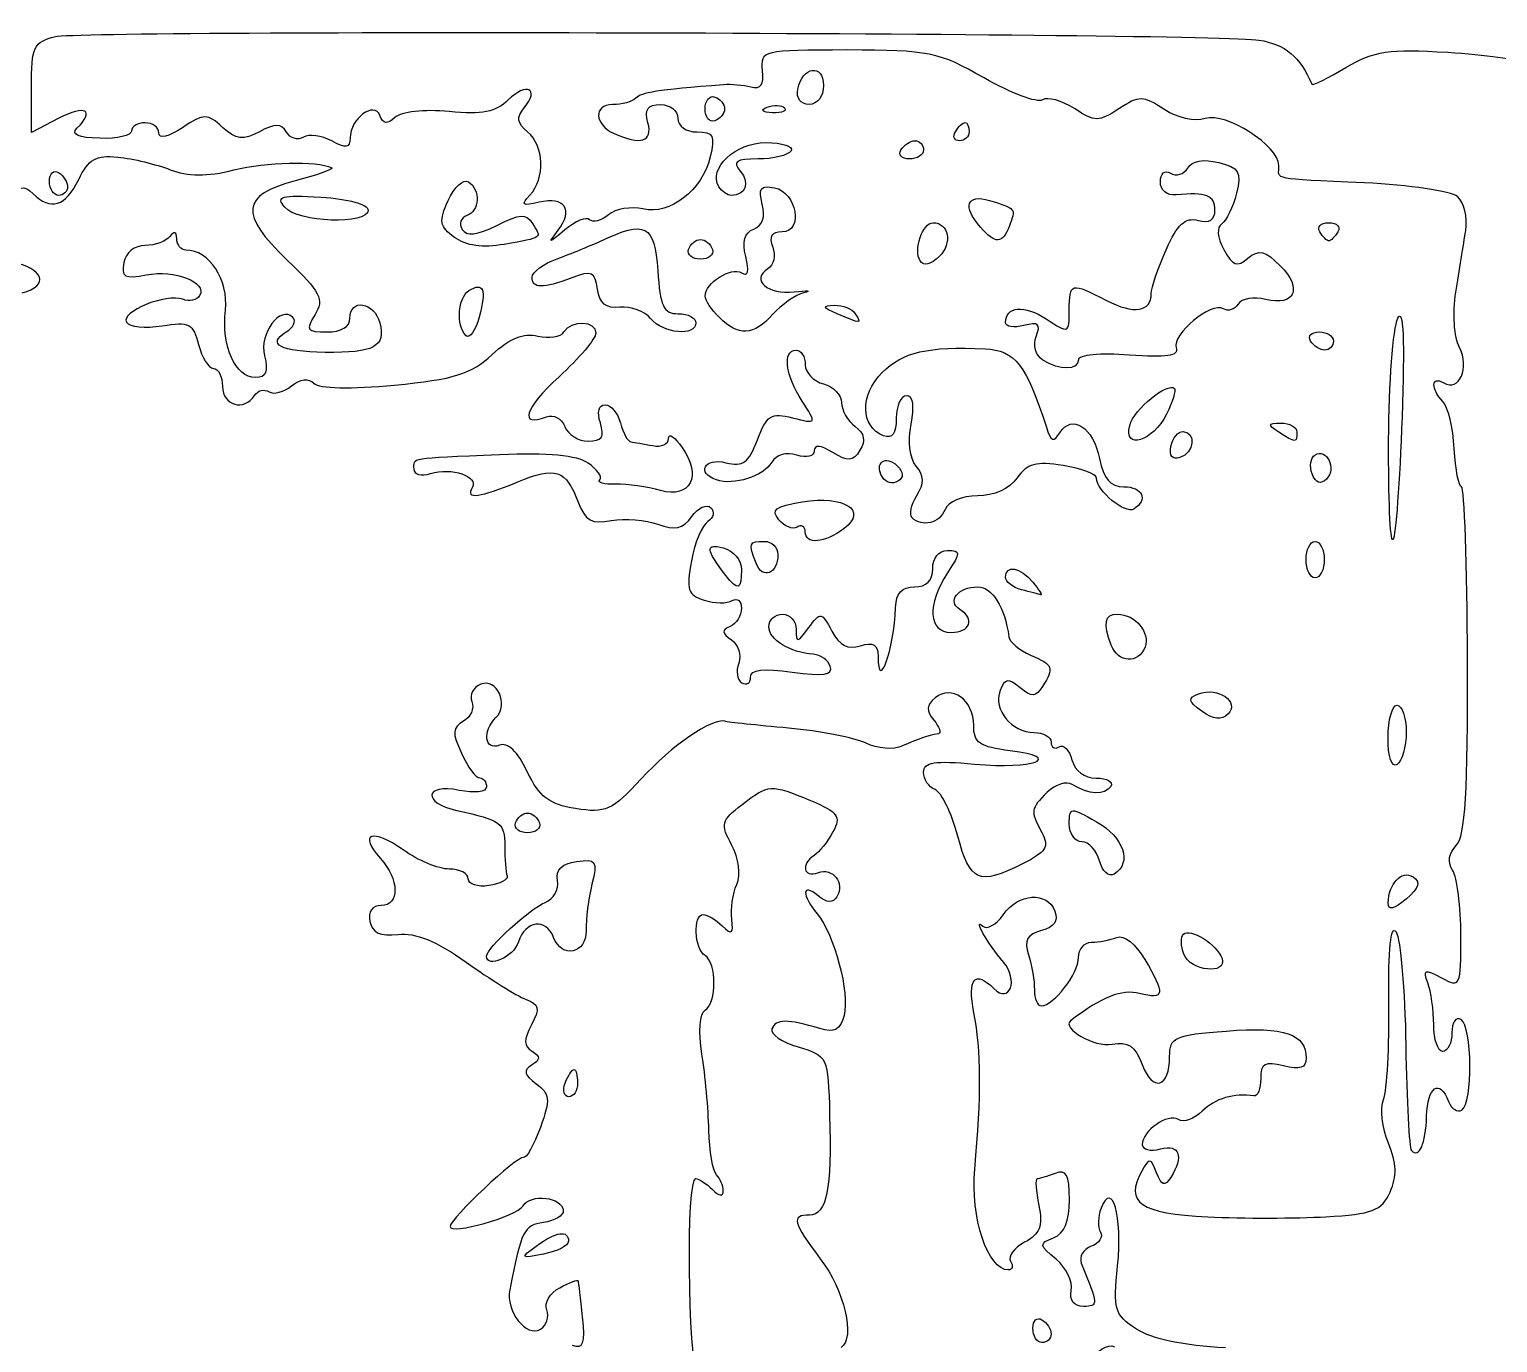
# Model space of a CAD drawing. Extents: x -171 to 832, y -60 to 309.
# Drawn here: x 236.79 to 250.53, y 219.76 to 232.05 of the extents above; entities that cross this region are included whole.
import ezdxf

# ---------------------------------------------------------------- set-up
doc = ezdxf.new("R2010")
doc.units = 0
doc.layers.add('Mobo_Pics_Outline', color=7, linetype='CONTINUOUS')

msp = doc.modelspace()

# ---------------------------------------------------------------- linework, layer by layer
at = {"layer": 'Mobo_Pics_Outline', "color": 1}
for points in [[(237.063523, 231.220498), (236.807782, 231.088257), (236.807782, 231.509828)], [(240.76927, 230.104767), (240.769426, 230.104769)]]:
    msp.add_lwpolyline(points, dxfattribs=at)
for points in [[(243.981884, 231.49288)], [(243.114389, 231.308135)], [(243.695109, 231.323771)], [(245.458585, 231.095026)], [(244.947124, 230.924539)], [(236.976857, 230.631233)], [(243.244409, 230.580113)], [(239.179226, 230.387289)], [(245.693004, 230.199627)], [(248.868323, 230.15736)], [(242.960241, 229.993269)], [(245.127421, 229.88576)], [(242.605001, 229.345072)], [(243.248363, 229.35367)], [(244.35042, 229.390171)], [(240.874934, 229.186017)], [(248.78308, 229.134452)], [(246.27721, 228.956681)], [(247.09036, 228.345192)], [(248.484699, 228.281998)], [(249.513642, 228.203868)], [(247.474976, 228.148824)], [(243.220876, 227.834139)], [(244.774049, 227.860069)], [(248.798211, 227.889949)], [(244.052056, 227.349361)], [(245.051552, 227.481387)], [(248.740458, 227.088599)], [(243.308611, 226.93942)], [(243.59216, 227.053438)], [(246.0766, 226.806382)], [(246.916834, 226.285745)], [(247.76496, 225.668058)], [(249.507649, 225.421319)], [(241.340615, 224.62293)], [(246.806833, 224.266991)], [(249.508925, 223.871491)], [(241.06854, 223.376632)], [(247.596724, 223.392705)], [(241.804913, 222.187098)], [(241.533961, 220.660769)], [(246.183154, 219.890556)]]:
    msp.add_lwpolyline(points, close=True, dxfattribs=at)
for points in [[(237.033136, 231.985555), (237.302059, 232.053048), (247.872149, 232.022572), (248.299177, 231.953073)], [(236.807782, 231.509828), (236.807782, 231.891922), (236.827624, 231.933996), (237.033136, 231.985555)], [(248.299177, 231.953073), (248.546018, 231.9129), (248.685168, 231.796728), (248.795056, 231.539105)], [(244.449145, 231.859797), (243.649851, 231.859797), (243.629904, 231.855007), (243.649706, 231.667999)], [(245.725758, 231.598397), (245.302951, 231.840306), (245.207761, 231.859797), (244.449145, 231.859797)], [(249.114283, 231.696448), (249.377933, 231.851999), (249.516856, 231.872655), (250.066641, 231.838055)], [(250.066641, 231.838055), (250.420666, 231.815775), (250.734183, 231.773681), (250.763352, 231.744512)], [(243.649706, 231.667999), (243.66388, 231.533518), (243.631848, 231.486449), (243.542132, 231.510492)], [(243.981884, 231.49288), (244.023355, 231.706737), (244.222546, 231.736101), (244.222546, 231.528359)], [(248.795056, 231.539105), (248.800725, 231.525471), (248.944527, 231.596283), (249.114283, 231.696448)], [(241.422103, 231.319085), (241.570638, 231.498067), (241.440812, 231.560812), (241.271753, 231.391745)], [(243.28639, 231.534445), (242.653312, 231.483314), (242.520265, 231.463052), (242.466857, 231.409644)], [(243.542132, 231.510492), (243.471804, 231.529343), (243.356717, 231.540134), (243.28639, 231.534445)], [(244.088439, 231.350768), (244.00904, 231.350768), (243.965557, 231.408765), (243.981884, 231.49288)], [(244.222546, 231.528359), (244.222546, 231.423653), (244.167497, 231.350768), (244.088439, 231.350768)], [(246.272655, 231.392636), (246.223134, 231.362036), (245.977038, 231.45463), (245.725758, 231.598397)], [(237.233857, 231.126581), (237.405467, 231.298182), (237.312689, 231.349342), (237.063523, 231.220498)], [(240.070791, 231.245338), (240.019257, 231.386266), (239.79138, 231.215974), (239.79138, 231.036547)], [(241.271753, 231.391745), (241.1597, 231.279694), (241.026925, 231.253735), (240.717747, 231.283442)], [(242.24927, 231.348328), (242.067115, 231.348328), (242.076866, 231.161831), (242.263443, 231.077279)], [(242.466857, 231.409644), (242.433125, 231.37592), (242.335216, 231.348328), (242.24927, 231.348328)], [(242.579721, 231.177841), (242.546641, 231.3043), (242.577079, 231.348328), (242.697643, 231.348328)], [(242.697643, 231.348328), (242.787019, 231.348328), (242.860153, 231.290787), (242.860153, 231.220463)], [(243.114389, 231.308135), (243.114389, 231.386274), (243.155605, 231.436462), (243.206033, 231.419661)], [(243.206033, 231.419661), (243.256433, 231.402851), (243.297677, 231.352675), (243.297677, 231.308135)], [(243.695109, 231.323757), (243.756649, 231.34839), (243.83018, 231.345357), (243.858498, 231.317039)], [(246.572039, 231.311095), (246.456896, 231.386542), (246.322165, 231.423236), (246.272655, 231.392636)], [(247.41057, 231.304529), (247.213449, 231.43369), (247.178497, 231.434112), (246.988522, 231.309632)], [(238.598053, 231.135142), (238.452551, 231.266822), (238.426784, 231.266618), (238.22155, 231.132137)], [(240.211077, 231.228869), (240.137972, 231.160435), (240.100214, 231.164868), (240.070791, 231.245338)], [(240.717747, 231.283442), (240.484456, 231.305864), (240.268473, 231.282598), (240.211077, 231.228869)], [(241.452575, 231.093478), (241.353334, 231.175839), (241.346333, 231.227775), (241.422103, 231.319085)], [(242.860153, 231.220463), (242.860153, 231.147235), (242.936943, 231.092597), (243.039869, 231.092597)], [(243.206033, 231.196608), (243.155633, 231.179799), (243.114389, 231.229995), (243.114389, 231.308135)], [(243.297677, 231.308135), (243.297677, 231.263594), (243.256433, 231.213409), (243.206033, 231.196608)], [(243.746614, 231.272268), (243.647317, 231.27635), (243.627106, 231.296561), (243.695109, 231.323771)], [(243.858498, 231.317039), (243.886844, 231.288721), (243.836388, 231.268566), (243.746614, 231.272268)], [(246.988522, 231.309632), (246.798913, 231.185404), (246.763678, 231.185528), (246.572039, 231.311095)], [(247.797125, 231.218186), (247.696835, 231.186356), (247.536139, 231.22224), (247.41057, 231.304529)], [(248.486267, 230.778222), (248.486267, 230.962958), (247.990405, 231.27953), (247.797125, 231.218186)], [(237.446966, 231.032726), (237.247605, 231.038367), (237.176824, 231.069551), (237.233857, 231.126581)], [(237.745471, 231.101072), (237.745471, 231.058827), (237.611137, 231.028074), (237.446966, 231.032726)], [(237.873342, 231.177877), (237.803014, 231.177877), (237.745471, 231.143314), (237.745471, 231.101072)], [(238.001213, 231.082828), (238.001213, 231.135105), (237.94367, 231.177877), (237.873342, 231.177877)], [(238.22155, 231.132137), (238.089002, 231.045289), (238.001213, 231.025645), (238.001213, 231.082828)], [(238.942658, 231.094632), (238.788737, 231.012251), (238.725638, 231.019667), (238.598053, 231.135142)], [(239.195962, 231.090493), (239.145534, 231.172105), (239.089181, 231.173024), (238.942658, 231.094632)], [(239.353852, 231.043013), (239.302687, 231.011395), (239.23165, 231.032751), (239.195962, 231.090493)], [(239.619118, 231.008314), (239.524384, 231.059014), (239.405017, 231.07463), (239.353852, 231.043013)], [(241.474969, 230.501353), (241.620585, 230.656995), (241.608991, 230.96368), (241.452575, 231.093478)], [(242.263443, 231.077279), (242.511248, 230.964982), (242.625855, 231.001421), (242.579721, 231.177841)], [(243.039869, 231.092597), (243.19294, 231.092597), (243.211139, 231.057819), (243.162581, 230.858178)], [(245.496172, 231.009782), (245.446509, 231.009782), (245.429614, 231.048141), (245.458585, 231.095026)], [(245.458585, 231.095026), (245.487555, 231.141911), (245.528175, 231.180269), (245.548868, 231.180269)], [(245.586455, 231.095026), (245.586455, 231.048141), (245.545835, 231.009782), (245.496172, 231.009782)], [(245.548868, 231.180269), (245.569561, 231.180269), (245.586455, 231.141911), (245.586455, 231.095026)], [(239.79138, 231.036547), (239.79138, 230.942125), (239.754189, 230.936025), (239.619118, 231.008314)], [(243.244392, 230.580113), (243.138943, 230.750725), (243.396442, 230.992749), (243.683413, 230.992749)], [(243.683413, 230.992749), (243.839035, 230.992749), (243.945023, 230.958226), (243.918944, 230.91603)], [(245.027344, 230.839296), (244.954239, 230.839296), (244.918154, 230.877654), (244.947124, 230.924539)], [(244.947124, 230.924539), (244.976094, 230.971424), (245.035905, 231.009782), (245.080012, 231.009782)], [(245.160232, 230.924539), (245.160232, 230.877654), (245.100421, 230.839296), (245.027344, 230.839296)], [(245.080012, 231.009782), (245.124147, 231.009782), (245.160232, 230.971424), (245.160232, 230.924539)], [(237.250545, 230.647588), (237.34182, 230.837232), (237.411921, 230.877163), (237.617476, 230.85664)], [(237.617476, 230.85664), (237.757224, 230.842694), (237.977535, 230.789887), (238.107044, 230.739306)], [(238.703749, 230.736976), (239.012067, 230.813483), (239.472295, 230.823435), (239.619059, 230.756761)], [(243.162581, 230.858178), (243.086272, 230.544533), (242.785585, 230.312265), (242.532334, 230.371345)], [(243.61039, 230.83931), (243.40159, 230.83931), (243.368283, 230.816378), (243.444195, 230.724912)], [(243.918944, 230.91603), (243.892865, 230.873833), (243.754024, 230.83931), (243.61039, 230.83931)], [(247.632673, 230.754708), (247.674937, 230.823086), (247.780811, 230.841936), (247.922637, 230.806339)], [(247.922637, 230.806339), (248.115705, 230.75788), (248.138325, 230.718703), (248.089144, 230.51776)], [(236.822468, 230.516069), (236.986764, 230.351756), (237.129199, 230.395512), (237.250545, 230.647588)], [(236.976857, 230.631233), (236.976857, 230.704328), (237.01521, 230.740421), (237.062095, 230.711445)], [(237.062095, 230.711445), (237.10898, 230.68247), (237.147333, 230.622667), (237.147333, 230.578549)], [(238.107044, 230.739306), (238.273466, 230.674308), (238.448463, 230.673624), (238.703749, 230.736976)], [(239.619059, 230.756761), (239.642586, 230.746103), (239.489232, 230.691426), (239.278487, 230.635234)], [(240.709983, 230.451191), (240.766931, 230.576179), (240.851716, 230.654837), (240.898402, 230.625986)], [(243.444195, 230.724912), (243.536576, 230.613598), (243.494226, 230.498336), (243.360969, 230.498336)], [(247.376563, 230.625899), (247.376563, 230.705629), (247.416673, 230.739359), (247.471325, 230.705581)], [(247.471325, 230.705581), (247.523454, 230.673365), (247.596049, 230.695461), (247.632673, 230.754708)], [(249.287786, 230.61583), (248.39746, 230.65744), (248.486267, 230.639443), (248.486267, 230.778222)], [(236.57404, 230.473447), (236.687709, 230.587111), (236.742077, 230.596443), (236.822468, 230.516069)], [(237.062095, 230.498337), (237.01521, 230.498337), (236.976857, 230.558139), (236.976857, 230.631233)], [(237.147333, 230.578549), (237.147333, 230.53443), (237.10898, 230.498337), (237.062095, 230.498337)], [(239.278487, 230.635234), (238.768075, 230.499152), (238.750299, 230.326895), (239.201895, 229.892994)], [(240.898402, 230.625986), (241.01519, 230.553808), (241.00524, 230.349381), (240.882812, 230.30862)], [(243.360969, 230.498336), (243.324658, 230.498336), (243.272217, 230.535136), (243.244409, 230.580113)], [(243.649687, 230.416497), (243.611277, 230.563377), (243.63438, 230.594547), (243.762846, 230.570016)], [(243.762846, 230.570016), (243.972014, 230.530121), (244.037891, 230.157382), (243.835781, 230.157382)], [(245.693004, 230.199627), (245.52199, 230.393851), (245.563716, 230.51681), (245.778242, 230.450867)], [(247.52575, 230.502819), (247.438755, 230.493975), (247.376563, 230.545276), (247.376563, 230.625899)], [(247.888035, 230.360554), (247.888035, 230.498541), (247.804838, 230.531208), (247.52575, 230.502819)], [(248.089144, 230.51776), (248.05785, 230.38988), (247.995828, 230.26136), (247.951324, 230.23216)], [(250.158906, 230.487251), (250.097196, 230.538473), (249.705179, 230.596334), (249.287786, 230.61583)], [(239.179226, 230.387295), (239.093819, 230.490195), (239.145749, 230.504686), (239.519398, 230.482224)], [(239.960364, 230.360785), (239.96039, 230.22113), (239.298489, 230.243592), (239.179226, 230.387289)], [(239.519398, 230.482224), (239.770633, 230.467115), (239.960356, 230.414876), (239.960364, 230.360785)], [(240.769426, 230.104769), (240.62826, 230.207995), (240.620323, 230.254341), (240.709983, 230.451191)], [(241.560122, 230.433679), (241.402969, 230.395797), (241.387634, 230.407997), (241.474969, 230.501353)], [(241.739498, 230.172503), (241.887495, 230.363952), (241.799905, 230.491481), (241.560122, 230.433679)], [(242.532334, 230.371345), (242.42235, 230.396998), (242.277585, 230.372514), (242.210616, 230.316928)], [(243.570288, 230.183237), (243.652805, 230.214897), (243.680839, 230.297323), (243.649687, 230.416497)], [(245.778242, 230.450867), (246.027039, 230.374392), (246.025792, 230.376007), (245.962919, 230.212185)], [(250.235357, 230.16796), (250.254916, 230.29235), (250.220616, 230.43603), (250.158906, 230.487251)], [(240.882812, 230.30862), (240.827621, 230.290223), (240.808799, 230.232601), (240.840944, 230.180562)], [(241.163881, 230.217883), (241.383453, 230.327419), (241.440429, 230.330285), (241.49946, 230.234749)], [(241.49946, 230.234749), (241.586087, 230.094559), (241.60233, 230.106487), (241.234733, 230.040171)], [(242.033905, 230.270823), (242.003687, 230.301048), (241.899769, 230.258577), (241.803023, 230.176415)], [(242.210616, 230.316928), (242.143634, 230.261344), (242.064122, 230.240597), (242.033905, 230.270823)], [(242.134095, 230.070492), (242.558172, 230.269708), (242.6439, 230.22578), (242.671538, 229.795089)], [(245.127421, 229.88576), (245.063443, 229.989292), (245.150099, 230.242606), (245.249566, 230.242606)], [(245.249566, 230.242606), (245.395891, 230.242606), (245.431579, 230.051208), (245.308272, 229.927894)], [(247.430744, 229.989876), (247.535626, 230.227583), (247.609525, 230.295573), (247.729096, 230.264309)], [(247.729096, 230.264309), (247.835792, 230.236416), (247.888035, 230.268051), (247.888035, 230.360554)], [(247.951324, 230.23216), (247.901746, 230.199627), (247.909116, 230.106727), (247.970316, 229.992235)], [(248.868323, 230.15736), (248.839353, 230.204245), (248.877677, 230.242603), (248.953561, 230.242603)], [(248.953561, 230.242603), (249.029416, 230.242603), (249.067769, 230.204245), (249.038799, 230.15736)], [(238.10493, 230.114819), (238.070489, 230.067934), (237.966117, 230.029575), (237.872971, 230.029575)], [(238.168851, 230.093502), (238.168001, 230.159493), (238.143623, 230.167606), (238.10493, 230.114819)], [(241.234733, 230.040171), (241.034153, 230.003986), (240.877332, 230.025742), (240.76927, 230.104767)], [(240.840944, 230.180562), (240.88233, 230.113582), (240.976638, 230.124484), (241.163881, 230.217883)], [(241.803023, 230.176415), (241.645076, 230.042333), (241.638585, 230.041931), (241.739498, 230.172503)], [(243.495085, 229.925579), (243.459198, 230.068607), (243.482896, 230.149684), (243.570288, 230.183237)], [(243.835781, 230.157382), (243.737306, 230.157382), (243.709838, 230.113122), (243.747482, 230.015021)], [(245.962919, 230.212185), (245.897921, 230.042809), (245.833688, 230.039821), (245.693004, 230.199627)], [(248.953561, 230.072116), (248.935703, 230.072116), (248.897293, 230.110475), (248.868323, 230.15736)], [(249.038799, 230.15736), (249.009829, 230.110475), (248.971476, 230.072116), (248.953561, 230.072116)], [(250.143146, 229.591803), (250.174185, 229.784301), (250.215684, 230.043572), (250.235357, 230.16796)], [(237.872971, 230.029575), (237.774835, 230.029575), (237.690646, 229.961989), (237.672703, 229.868842)], [(238.254429, 229.986948), (238.208083, 229.986948), (238.16956, 230.034896), (238.168851, 230.093502)], [(238.624172, 229.423212), (238.655551, 229.707858), (238.47249, 229.986948), (238.254429, 229.986948)], [(241.729189, 229.90551), (241.858108, 229.952202), (242.040325, 230.026442), (242.134095, 230.070492)], [(243.071756, 229.901634), (242.993605, 229.901634), (242.943432, 229.942869), (242.960241, 229.993269)], [(242.960241, 229.993269), (242.976966, 230.043669), (243.027224, 230.084905), (243.071756, 230.084905)], [(243.071756, 230.084905), (243.116289, 230.084905), (243.16649, 230.043669), (243.183271, 229.993269)], [(243.183271, 229.993269), (243.199996, 229.942869), (243.149879, 229.901634), (243.071756, 229.901634)], [(243.747482, 230.015021), (243.777529, 229.936722), (243.757403, 229.845112), (243.703063, 229.811442)], [(247.291336, 229.57969), (247.291336, 229.631496), (247.354067, 229.81608), (247.430744, 229.989876)], [(247.970316, 229.992235), (248.052322, 229.838994), (248.093056, 229.824288), (248.196889, 229.910447)], [(248.196889, 229.910447), (248.29973, 229.995807), (248.35648, 229.982479), (248.499641, 229.839306)], [(236.721019, 229.585432), (236.98002, 229.653163), (236.924802, 229.814066), (236.621778, 229.874671)], [(237.672703, 229.868842), (237.646624, 229.733896), (237.68064, 229.715531), (237.883742, 229.754368)], [(239.201895, 229.892994), (239.516632, 229.590601), (239.551231, 229.522962), (239.463278, 229.382106)], [(241.494763, 229.733266), (241.494763, 229.78131), (241.600241, 229.858821), (241.729189, 229.90551)], [(243.114403, 229.556333), (243.114403, 229.676836), (243.359175, 229.833235), (243.45506, 229.773985)], [(243.45506, 229.773985), (243.516487, 229.736015), (243.529894, 229.786798), (243.495085, 229.925579)], [(245.308272, 229.927894), (245.229129, 229.848759), (245.160218, 229.832701), (245.127421, 229.88576)], [(248.499641, 229.839306), (248.711559, 229.627382), (248.635817, 229.455645), (248.360856, 229.524655)], [(237.883742, 229.754368), (238.147761, 229.804842), (238.459255, 229.683675), (238.382935, 229.560184)], [(240.903734, 229.606795), (241.041356, 229.69184), (241.069504, 229.619381), (240.99997, 229.359322)], [(241.86742, 229.727001), (241.593508, 229.622859), (241.494763, 229.62452), (241.494763, 229.733266)], [(242.107685, 229.620447), (242.084441, 229.783014), (242.052211, 229.797252), (241.86742, 229.727001)], [(242.671538, 229.795089), (242.693082, 229.459718), (242.725992, 229.390183), (242.86333, 229.390183)], [(243.703063, 229.811442), (243.538002, 229.709435), (243.70221, 229.564386), (243.948827, 229.594589)], [(246.524145, 229.423011), (246.524145, 229.683781), (246.537751, 229.687358), (246.871854, 229.514575)], [(238.224762, 229.525317), (238.070784, 229.584406), (237.63763, 229.408074), (237.697758, 229.31078)], [(238.382935, 229.560184), (238.356573, 229.517701), (238.285508, 229.502011), (238.224762, 229.525317)], [(240.874906, 229.186017), (240.781986, 229.278923), (240.800071, 229.542731), (240.903734, 229.606795)], [(242.317789, 229.451626), (242.186686, 229.438162), (242.126989, 229.486124), (242.107685, 229.620447)], [(243.24834, 229.353661), (243.174668, 229.427336), (243.114403, 229.518538), (243.114403, 229.556333)], [(244.039677, 229.587049), (243.962546, 229.56732), (243.831926, 229.476588), (243.749424, 229.38544)], [(243.948827, 229.594589), (244.075932, 229.61018), (244.116808, 229.606778), (244.039677, 229.587049)], [(246.871854, 229.514575), (247.128559, 229.381823), (247.291336, 229.407089), (247.291336, 229.57969)], [(248.360856, 229.524655), (248.251637, 229.552066), (248.136267, 229.532394), (248.104463, 229.480956)], [(250.175602, 229.075749), (250.125542, 229.169269), (250.111369, 229.394688), (250.143146, 229.591803)], [(238.906956, 228.793539), (238.716213, 228.793539), (238.586584, 229.082192), (238.624172, 229.423212)], [(239.256581, 229.355134), (239.138291, 229.473432), (238.937975, 229.20424), (238.990011, 228.996894)], [(239.789517, 229.347619), (239.789517, 229.53732), (240.018273, 229.502621), (240.06992, 229.305083)], [(242.604989, 229.345072), (242.547758, 229.414031), (242.418526, 229.461979), (242.317789, 229.451626)], [(244.35042, 229.390171), (244.211437, 229.449895), (244.206561, 229.464538), (244.324057, 229.469422)], [(244.324057, 229.469422), (244.403342, 229.472711), (244.491925, 229.437054), (244.520895, 229.390171)], [(245.927435, 229.307899), (245.927435, 229.461182), (246.102276, 229.476506), (246.308627, 229.341311)], [(246.308627, 229.341311), (246.520205, 229.202677), (246.524145, 229.204168), (246.524145, 229.423011)], [(247.966472, 229.436968), (247.854504, 229.506182), (247.483117, 229.198166), (247.525449, 229.071172)], [(248.104463, 229.480956), (248.072658, 229.429507), (248.010579, 229.409713), (247.966472, 229.436968)], [(249.599106, 229.347552), (249.65081, 229.458485), (249.664842, 229.134653), (249.639273, 228.420502)], [(237.697758, 229.31078), (237.724971, 229.266894), (237.875434, 229.251819), (238.032298, 229.277275)], [(238.032298, 229.277275), (238.28563, 229.318383), (238.323762, 229.298676), (238.373331, 229.101175)], [(239.193057, 229.219757), (239.260663, 229.261543), (239.289265, 229.322462), (239.256581, 229.355134)], [(239.463278, 229.382106), (239.373703, 229.238667), (239.386799, 229.219754), (239.5757, 229.219754)], [(240.06992, 229.305083), (240.128144, 229.082413), (240.014985, 229.021433), (239.556421, 229.028367)], [(239.5757, 229.219754), (239.708928, 229.219754), (239.789517, 229.267943), (239.789517, 229.347619)], [(240.99997, 229.359322), (240.965331, 229.229852), (240.909063, 229.151866), (240.874934, 229.186017)], [(241.792829, 229.219464), (241.864546, 229.335511), (242.09138, 229.328269), (242.09138, 229.209939)], [(243.029157, 229.304939), (243.029157, 229.174557), (242.722434, 229.203581), (242.605001, 229.345072)], [(242.86333, 229.390183), (242.954521, 229.390183), (243.029157, 229.351824), (243.029157, 229.304939)], [(243.749424, 229.38544), (243.567808, 229.184745), (243.426266, 229.17577), (243.248363, 229.35367)], [(244.520895, 229.390171), (244.581472, 229.292152), (244.578495, 229.292152), (244.35042, 229.390171)], [(246.099186, 229.280573), (246.004707, 229.255883), (245.927435, 229.268157), (245.927435, 229.307899)], [(246.214613, 229.178746), (246.259032, 229.294494), (246.234739, 229.316), (246.099186, 229.280573)], [(249.513642, 228.203868), (249.517043, 228.739126), (249.555396, 229.253784), (249.599106, 229.347552)], [(239.556421, 229.028367), (239.138773, 229.034689), (239.006364, 229.104376), (239.193057, 229.219757)], [(241.121083, 229.008464), (241.286315, 229.161586), (241.417885, 229.214747), (241.54973, 229.181655)], [(241.54973, 229.181655), (241.654357, 229.155406), (241.763774, 229.172414), (241.792829, 229.219464)], [(242.09138, 229.209939), (242.09138, 229.15764), (241.936722, 228.973465), (241.747668, 228.800666)], [(246.277287, 228.956669), (246.207385, 229.000941), (246.181533, 229.092511), (246.214613, 229.178746)], [(248.78308, 229.134452), (248.75411, 229.181337), (248.790166, 229.219696), (248.8633, 229.219696)], [(248.915968, 229.049209), (248.871861, 229.049209), (248.81205, 229.087567), (248.78308, 229.134452)], [(248.8633, 229.219696), (248.936377, 229.219696), (248.996188, 229.181337), (248.996188, 229.134452)], [(248.996188, 229.134452), (248.996188, 229.087567), (248.960103, 229.049209), (248.915968, 229.049209)], [(238.373331, 229.101175), (238.40403, 228.978863), (238.466761, 228.878791), (238.512767, 228.878791)], [(238.990011, 228.996894), (239.027598, 228.847128), (239.005602, 228.793539), (238.906956, 228.793539)], [(240.208398, 228.722339), (240.76319, 228.77597), (240.924937, 228.826679), (241.121083, 229.008464)], [(244.022437, 228.572458), (243.864802, 228.813014), (243.837249, 229.049184), (243.966793, 229.049184)], [(243.966793, 229.049184), (244.013678, 229.049184), (244.052031, 228.988055), (244.052031, 228.91334)], [(244.771328, 228.838593), (244.966181, 229.03343), (245.197494, 229.086962), (245.73695, 229.062054)], [(245.73695, 229.062054), (246.015907, 229.049184), (246.123836, 228.910593), (246.309324, 228.327019)], [(247.084739, 229.003472), (246.817091, 229.024023), (246.609295, 229.004723), (246.609295, 228.959345)], [(247.525449, 229.071172), (247.550961, 228.994625), (247.43406, 228.976665), (247.084739, 229.003472)], [(250.030157, 228.7425), (250.1741, 228.653532), (250.27626, 228.887626), (250.175602, 229.075749)], [(238.512767, 228.878791), (238.558745, 228.878791), (238.596389, 228.802072), (238.596389, 228.708304)], [(244.052031, 228.91334), (244.052031, 228.838624), (244.128736, 228.757431), (244.222506, 228.732912)], [(246.609295, 228.959345), (246.609295, 228.858523), (246.434454, 228.857119), (246.27721, 228.956681)], [(239.243074, 228.714402), (239.324485, 228.78196), (239.400425, 228.790804), (239.452469, 228.73878)], [(239.452469, 228.73878), (239.501962, 228.689287), (239.799606, 228.682807), (240.208398, 228.722339)], [(241.747668, 228.800666), (241.423316, 228.504179), (241.366895, 228.32367), (241.630143, 228.424692)], [(244.222506, 228.732912), (244.316276, 228.708392), (244.392982, 228.629901), (244.392982, 228.558493)], [(244.784934, 228.247958), (244.568565, 228.330991), (244.561677, 228.628974), (244.771328, 228.838593)], [(247.090365, 228.345191), (247.129569, 228.495073), (247.44405, 228.754389), (247.508476, 228.689956)], [(250.021369, 228.568637), (249.905205, 228.68479), (249.911838, 228.815629), (250.030157, 228.7425)], [(238.596389, 228.708304), (238.596389, 228.531012), (238.802213, 228.473332), (238.895603, 228.624453)], [(238.895603, 228.624453), (238.925055, 228.6721), (238.986539, 228.68798), (239.032233, 228.659736)], [(239.032233, 228.659736), (239.077928, 228.631503), (239.172803, 228.656107), (239.243074, 228.714402)], [(245.00031, 228.622982), (244.947557, 228.622982), (244.904414, 228.528288), (244.904414, 228.412549)], [(245.04266, 228.355048), (245.077299, 228.528444), (245.062502, 228.622982), (245.00031, 228.622982)], [(247.508476, 228.689956), (247.524917, 228.67343), (247.491468, 228.565608), (247.434094, 228.450385)], [(241.630143, 228.424692), (241.695482, 228.449778), (241.772556, 228.408761), (241.801413, 228.333575)], [(242.133973, 228.367352), (242.101063, 228.471015), (242.118666, 228.537839), (242.178817, 228.537839)], [(242.178817, 228.537839), (242.233243, 228.537839), (242.297844, 228.46112), (242.322364, 228.367352)], [(243.604638, 228.209691), (243.691435, 228.439672), (243.732821, 228.465509), (243.933627, 228.415109)], [(243.933627, 228.415109), (244.162015, 228.35779), (244.162525, 228.358686), (244.022437, 228.572458)], [(244.392982, 228.558493), (244.392982, 228.487083), (244.449816, 228.386067), (244.519237, 228.334015)], [(246.434814, 228.275507), (246.546669, 228.456494), (246.749936, 228.324796), (246.808174, 228.033604)], [(247.434094, 228.450385), (247.30594, 228.193317), (247.02844, 228.108395), (247.09036, 228.345192)], [(250.127923, 228.125813), (250.116585, 228.322075), (250.068651, 228.521346), (250.021369, 228.568637)], [(241.801413, 228.333575), (241.830269, 228.258386), (241.929085, 228.196865), (242.020984, 228.196865)], [(242.020984, 228.196865), (242.149309, 228.196865), (242.175529, 228.236443), (242.133973, 228.367352)], [(242.322364, 228.367352), (242.346742, 228.273585), (242.391246, 228.193932), (242.420924, 228.190343)], [(244.519237, 228.334015), (244.606941, 228.268285), (244.620746, 228.200313), (244.564478, 228.111509)], [(244.904414, 228.412549), (244.904414, 228.267095), (244.867535, 228.216273), (244.784934, 228.247958)], [(245.090792, 227.964531), (245.030102, 228.037636), (245.010685, 228.195257), (245.04266, 228.355048)], [(246.309324, 228.327019), (246.351277, 228.195074), (246.378263, 228.183994), (246.434814, 228.275507)], [(248.484728, 228.281998), (248.375452, 228.352615), (248.378542, 228.364821), (248.505987, 228.365938)], [(248.505987, 228.365938), (248.588022, 228.366654), (248.655175, 228.328883), (248.655175, 228.281998)], [(249.639273, 228.420502), (249.61773, 227.816858), (249.579179, 227.3022), (249.553809, 227.276819)], [(242.420924, 228.190343), (242.450632, 228.186743), (242.542049, 228.170982), (242.624083, 228.155264)], [(242.624083, 228.155264), (242.706118, 228.13956), (242.773271, 228.170203), (242.773271, 228.223375)], [(242.773271, 228.223375), (242.773271, 228.276542), (242.830814, 228.237917), (242.901113, 228.137517)], [(243.309866, 227.995684), (243.470109, 227.955466), (243.52323, 227.994045), (243.604638, 228.209691)], [(247.474976, 228.148826), (247.491133, 228.227029), (247.54278, 228.288986), (247.589666, 228.286508)], [(247.589666, 228.286508), (247.716204, 228.279818), (247.692932, 228.089117), (247.560214, 228.044872)], [(248.655175, 228.281998), (248.655175, 228.178035), (248.645537, 228.178035), (248.484699, 228.281998)], [(249.553809, 227.276819), (249.528297, 227.251449), (249.510353, 227.668611), (249.513642, 228.203868)], [(241.190464, 228.070037), (240.331652, 228.032529), (240.386457, 228.041719), (240.386457, 227.935394)], [(242.021049, 227.991395), (241.91784, 228.06369), (241.642355, 228.089772), (241.190464, 228.070037)], [(242.901113, 228.137517), (243.087718, 227.871105), (242.978924, 227.656213), (242.697784, 227.735852)], [(243.220944, 227.834132), (243.028273, 227.898957), (243.10923, 228.046039), (243.309866, 227.995684)], [(243.973086, 228.066883), (243.875857, 228.097747), (243.780273, 228.07088), (243.73866, 228.000978)], [(244.13724, 228.106492), (244.13724, 228.054751), (244.065694, 228.037491), (243.973086, 228.066883)], [(244.310323, 228.09093), (244.196427, 228.161512), (244.13724, 228.166836), (244.13724, 228.106492)], [(244.564478, 228.111509), (244.497438, 228.00578), (244.453445, 228.002217), (244.310323, 228.09093)], [(244.773992, 227.860069), (244.692978, 227.991129), (244.803926, 228.075689), (244.913343, 227.96628)], [(246.808174, 228.033604), (246.846186, 227.843615), (246.908747, 227.770546), (247.033414, 227.770546)], [(247.560214, 228.044872), (247.488525, 228.020975), (247.456551, 228.059952), (247.474976, 228.148824)], [(248.798126, 227.889949), (248.77063, 227.961923), (248.781969, 228.041849), (248.823638, 228.067556)], [(248.823638, 228.067556), (248.935096, 228.136444), (249.029603, 227.94025), (248.931978, 227.84263)], [(250.196522, 227.768531), (250.17016, 227.768787), (250.139234, 227.92955), (250.127923, 228.125813)], [(240.386457, 227.935394), (240.386457, 227.885351), (240.457776, 227.867042), (240.544942, 227.894706)], [(240.544942, 227.894706), (240.738265, 227.956067), (240.999999, 227.866841), (240.935026, 227.761718)], [(241.360109, 227.815985), (241.713624, 227.963692), (241.811354, 227.930779), (241.927659, 227.624864)], [(242.127859, 227.835612), (242.153938, 227.861804), (242.106032, 227.931902), (242.021049, 227.991395)], [(243.73866, 228.000978), (243.659942, 227.868764), (243.383094, 227.779558), (243.220876, 227.834139)], [(244.913343, 227.96628), (244.974572, 227.90506), (244.976017, 227.857379), (244.917879, 227.821396)], [(245.096178, 227.687572), (245.168546, 227.803429), (245.167214, 227.872532), (245.090792, 227.964531)], [(246.466168, 227.969626), (246.214735, 228.010428), (246.129225, 227.987286), (246.035117, 227.852915)], [(246.779821, 227.850727), (246.779821, 227.888127), (246.638684, 227.941631), (246.466168, 227.969626)], [(240.935026, 227.761718), (240.866087, 227.650178), (241.006034, 227.668044), (241.360109, 227.815985)], [(242.277585, 227.793489), (242.169046, 227.790484), (242.101667, 227.80942), (242.127859, 227.835612)], [(242.697784, 227.735852), (242.575214, 227.770574), (242.386118, 227.796508), (242.277585, 227.793489)], [(244.917879, 227.821396), (244.870143, 227.791898), (244.805428, 227.809292), (244.774049, 227.860069)], [(246.035117, 227.852915), (245.963117, 227.750137), (245.819628, 227.685305), (245.664145, 227.685305)], [(247.127666, 227.561687), (247.045944, 227.511185), (246.779821, 227.732327), (246.779821, 227.850727)], [(247.033414, 227.770546), (247.21109, 227.770546), (247.266592, 227.647548), (247.127666, 227.561687)], [(248.931978, 227.84263), (248.877411, 227.788066), (248.831008, 227.804479), (248.798211, 227.889949)], [(250.251372, 226.145486), (250.247687, 227.037918), (250.222912, 227.768288), (250.196522, 227.768531)], [(241.927659, 227.624864), (241.99399, 227.450372), (242.051817, 227.418539), (242.23775, 227.454085)], [(243.804943, 227.461812), (243.727926, 227.554615), (243.771182, 227.587508), (244.024316, 227.628582)], [(244.024316, 227.628582), (244.418474, 227.692546), (244.641308, 227.549978), (244.415288, 227.378439)], [(245.051589, 227.481385), (245.023101, 227.509882), (245.043085, 227.602666), (245.096178, 227.687572)], [(245.664145, 227.685305), (245.517395, 227.685305), (245.389921, 227.631444), (245.361506, 227.55744)], [(242.672944, 227.419211), (242.833754, 227.358073), (242.904053, 227.374123), (242.989957, 227.491582)], [(242.989957, 227.491582), (243.050647, 227.574598), (243.131122, 227.611723), (243.168766, 227.574084)], [(243.168766, 227.574084), (243.20641, 227.536446), (243.193995, 227.47888), (243.140987, 227.44616)], [(245.361506, 227.55744), (245.311702, 227.427653), (245.14596, 227.386982), (245.051552, 227.481387)], [(242.23775, 227.454085), (242.363466, 227.478123), (242.559289, 227.462419), (242.672944, 227.419211)], [(243.140987, 227.44616), (243.088036, 227.413439), (243.018445, 227.246623), (242.986357, 227.075462)], [(243.976467, 227.392921), (243.934883, 227.367239), (243.857696, 227.398222), (243.804943, 227.461812)], [(244.052067, 227.349361), (244.052067, 227.399013), (244.018052, 227.418614), (243.976467, 227.392921)], [(244.415288, 227.378439), (244.233502, 227.240482), (244.052056, 227.225958), (244.052056, 227.349361)], [(243.308582, 226.939423), (243.120022, 227.183242), (243.114523, 227.243092), (243.284771, 227.198572)], [(243.59216, 227.053438), (243.519253, 227.243428), (243.525064, 227.259086), (243.668469, 227.259086)], [(243.668469, 227.259086), (243.738797, 227.259086), (243.79634, 227.203811), (243.79634, 227.136252)], [(248.740458, 227.088599), (248.740458, 227.182366), (248.778811, 227.259086), (248.825696, 227.259086)], [(248.825696, 227.259086), (248.872581, 227.259086), (248.910934, 227.182366), (248.910934, 227.088599)], [(242.986357, 227.075462), (242.936099, 226.807509), (242.952653, 226.756421), (243.105639, 226.70787)], [(243.284771, 227.198572), (243.379222, 227.173882), (243.455389, 227.082306), (243.455389, 226.993412)], [(243.79634, 227.136252), (243.79634, 226.955909), (243.652056, 226.897385), (243.59216, 227.053438)], [(245.245445, 227.003466), (245.245445, 227.103577), (245.302279, 227.173953), (245.383123, 227.173953)], [(245.383123, 227.173953), (245.50986, 227.173953), (245.50986, 227.157257), (245.383123, 226.963843)], [(248.825696, 226.918112), (248.778811, 226.918112), (248.740458, 226.994832), (248.740458, 227.088599)], [(248.910934, 227.088599), (248.910934, 226.994832), (248.872581, 226.918112), (248.825696, 226.918112)], [(243.455389, 226.993412), (243.455389, 226.805489), (243.42177, 226.793121), (243.308611, 226.93942)], [(245.074969, 226.832979), (245.188638, 226.832979), (245.245445, 226.889808), (245.245445, 227.003466)], [(245.383123, 226.963843), (245.188809, 226.667294), (245.204172, 226.406762), (245.415949, 226.406762)], [(245.927412, 226.92436), (245.927412, 227.04479), (246.064354, 227.01862), (246.183154, 226.875488)], [(244.897974, 226.641181), (244.902509, 226.773976), (244.956934, 226.832979), (245.074969, 226.832979)], [(245.499797, 226.62073), (245.376122, 226.697169), (245.483073, 226.832979), (245.666758, 226.832979)], [(245.666758, 226.832979), (245.802481, 226.832979), (245.921139, 226.642335), (245.958554, 226.36414)], [(246.0766, 226.806385), (245.994565, 226.827815), (245.927412, 226.880916), (245.927412, 226.92436)], [(246.257507, 226.75751), (246.239932, 226.762952), (246.158634, 226.784949), (246.0766, 226.806382)], [(246.183154, 226.875488), (246.241519, 226.805163), (246.274997, 226.752073), (246.257507, 226.75751)], [(243.105639, 226.70787), (243.203349, 226.676856), (243.322007, 226.675402), (243.369317, 226.704639)], [(243.369317, 226.704639), (243.416628, 226.733875), (243.455321, 226.701181), (243.455321, 226.632001)], [(243.455321, 226.632001), (243.455321, 226.562816), (243.407358, 226.486754), (243.348766, 226.462974)], [(243.711108, 226.458504), (243.711108, 226.523814), (243.768651, 226.57725), (243.838979, 226.57725)], [(243.838979, 226.57725), (243.909306, 226.57725), (243.966849, 226.512379), (243.966849, 226.433091)], [(244.083495, 226.448455), (244.196059, 226.602388), (244.203712, 226.601322), (244.301791, 226.418028)], [(244.734018, 226.18519), (244.734018, 225.827791), (244.884566, 226.246452), (244.897974, 226.641181)], [(245.415949, 226.406762), (245.596487, 226.406762), (245.645158, 226.5309), (245.499797, 226.62073)], [(246.916845, 226.285757), (246.837419, 226.492751), (246.854512, 226.577137), (246.975919, 226.577137)], [(246.975919, 226.577137), (247.139649, 226.577137), (247.284578, 226.403019), (247.232908, 226.268397)], [(243.348766, 226.462974), (243.266703, 226.429681), (243.269566, 226.400623), (243.361239, 226.336608)], [(244.129986, 226.201892), (243.909224, 226.216972), (243.711108, 226.338346), (243.711108, 226.458504)], [(243.966849, 226.433091), (243.966849, 226.305195), (243.979889, 226.306927), (244.083495, 226.448455)], [(244.301791, 226.418028), (244.373706, 226.283623), (244.451772, 226.243422), (244.56873, 226.280545)], [(243.361239, 226.336608), (243.426691, 226.290885), (243.457106, 226.193294), (243.428902, 226.119741)], [(244.56873, 226.280545), (244.688919, 226.31869), (244.734018, 226.292677), (244.734018, 226.18519)], [(245.958554, 226.36414), (245.96479, 226.317255), (246.056321, 226.241032), (246.161826, 226.19475)], [(247.232908, 226.268397), (247.171822, 226.109215), (246.98054, 226.11972), (246.916834, 226.285745)], [(243.428902, 226.119741), (243.400555, 226.046185), (243.414162, 225.963331), (243.459091, 225.935619)], [(244.286033, 226.087789), (244.266474, 226.146015), (244.19626, 226.197362), (244.129986, 226.201892)], [(246.161826, 226.19475), (246.375332, 226.101082), (246.384714, 226.07641), (246.273568, 225.900782)], [(250.147142, 224.41182), (250.231133, 224.495805), (250.256531, 224.918487), (250.251372, 226.145486)], [(241.156658, 225.608286), (241.280334, 225.73197), (241.167146, 225.980356), (241.014047, 225.921559)], [(243.459091, 225.935619), (243.503935, 225.907896), (243.540615, 225.931084), (243.540615, 225.987099)], [(243.540615, 225.987099), (243.540615, 226.059048), (243.655277, 226.073244), (243.931079, 226.035441)], [(243.931079, 226.035441), (244.222537, 225.995493), (244.312546, 226.008767), (244.286033, 226.087789)], [(246.062784, 225.889075), (245.951666, 225.981286), (245.920569, 225.976635), (245.876264, 225.861211)], [(241.014047, 225.921559), (240.94491, 225.895027), (240.908117, 225.821745), (240.932324, 225.758709)], [(245.629012, 225.535662), (245.629012, 225.774873), (245.423245, 225.92227), (245.268533, 225.793879)], [(245.876264, 225.861211), (245.808941, 225.68576), (245.984264, 225.4691), (246.193574, 225.4691)], [(246.273568, 225.900782), (246.209647, 225.799775), (246.172825, 225.797729), (246.062784, 225.889075)], [(247.734629, 225.830971), (247.914573, 225.900017), (248.12462, 225.756703), (248.01061, 225.642688)], [(240.932324, 225.758709), (240.956419, 225.695672), (240.920135, 225.612702), (240.851622, 225.574329)], [(245.268533, 225.793879), (245.185336, 225.724827), (245.181934, 225.673435), (245.254927, 225.585646)], [(247.764932, 225.668052), (247.634198, 225.763639), (247.629209, 225.79052), (247.734629, 225.830971)], [(249.507649, 225.421319), (249.507649, 225.58818), (249.546002, 225.724702), (249.592887, 225.724702)], [(249.592887, 225.724702), (249.639772, 225.724702), (249.678125, 225.611886), (249.678125, 225.474004)], [(240.851622, 225.574329), (240.747647, 225.516145), (240.744699, 225.466337), (240.833764, 225.274388)], [(241.189455, 225.35033), (241.049735, 225.296719), (241.026661, 225.478283), (241.156658, 225.608286)], [(243.300098, 225.574514), (243.180278, 225.607813), (242.805365, 225.349792), (242.514802, 225.034076)], [(243.896803, 225.509813), (243.600386, 225.536572), (243.331869, 225.565681), (243.300098, 225.574514)], [(245.254927, 225.585646), (245.308133, 225.52154), (245.327777, 225.464295), (245.298609, 225.458435)], [(248.01061, 225.642688), (247.948617, 225.5807), (247.873839, 225.588421), (247.76496, 225.668058)], [(244.621783, 225.368566), (244.519452, 225.419499), (244.193221, 225.48306), (243.896803, 225.509813)], [(245.298609, 225.458435), (245.19333, 225.437289), (245.115009, 225.410575), (244.962757, 225.343848)], [(245.969986, 225.298604), (245.684299, 225.334315), (245.629012, 225.372753), (245.629012, 225.535662)], [(246.193574, 225.4691), (246.281618, 225.4691), (246.353618, 225.428477), (246.353618, 225.378825)], [(249.592887, 225.17062), (249.542147, 225.139266), (249.507649, 225.240772), (249.507649, 225.421319)], [(249.678125, 225.474004), (249.678125, 225.336118), (249.639772, 225.199596), (249.592887, 225.17062)], [(241.449959, 225.102302), (241.359704, 225.292472), (241.267493, 225.380281), (241.189455, 225.35033)], [(244.962757, 225.343848), (244.875535, 225.305617), (244.726546, 225.316408), (244.621783, 225.368566)], [(245.638114, 225.173528), (246.189104, 225.122547), (246.485333, 225.234187), (245.969986, 225.298604)], [(246.353618, 225.378825), (246.353618, 225.329174), (246.387606, 225.309563), (246.429162, 225.335245)], [(246.429162, 225.335245), (246.470717, 225.360927), (246.524661, 225.305652), (246.549039, 225.212409)], [(240.833764, 225.274388), (240.892554, 225.147793), (240.96943, 225.043917), (241.004608, 225.043552)], [(245.160173, 225.096811), (245.160173, 225.192112), (245.261483, 225.208377), (245.638114, 225.173528)], [(246.549039, 225.212409), (246.575968, 225.109432), (246.665401, 225.04288), (246.776859, 225.04288)], [(241.004608, 225.043552), (241.039757, 225.04321), (241.068529, 225.005485), (241.068529, 224.959774)], [(241.901578, 224.757292), (241.652299, 224.797745), (241.56161, 224.867027), (241.449959, 225.102302)], [(242.514802, 225.034076), (242.242903, 224.738626), (242.183052, 224.711616), (241.901578, 224.757292)], [(245.267521, 224.934672), (245.208475, 224.957321), (245.160173, 225.030296), (245.160173, 225.096811)], [(246.552253, 224.982125), (246.497431, 225.016402), (246.391954, 224.983813), (246.317828, 224.909705)], [(246.776859, 225.04288), (246.877773, 225.04288), (246.938774, 225.007937), (246.912355, 224.965231)], [(240.812787, 224.927807), (240.485196, 224.993324), (240.464574, 224.810668), (240.791528, 224.739037)], [(241.068529, 224.959774), (241.068529, 224.912889), (240.957043, 224.898956), (240.812787, 224.927807)], [(243.458198, 224.792487), (243.713203, 224.988451), (243.726043, 224.989248), (244.101555, 224.832353)], [(245.480318, 224.499336), (245.422349, 224.716109), (245.326595, 224.912013), (245.267521, 224.934672)], [(246.317828, 224.909705), (246.159116, 224.750991), (246.157472, 224.738558), (246.268052, 224.53192)], [(246.912355, 224.965231), (246.859234, 224.87927), (246.705228, 224.886498), (246.552253, 224.982125)], [(240.791528, 224.739037), (241.208861, 224.647591), (241.239056, 224.625138), (241.239056, 224.406234)], [(243.362982, 224.416537), (243.258242, 224.612258), (243.266576, 224.645233), (243.458198, 224.792487)], [(244.101555, 224.832353), (244.36254, 224.723307), (244.389815, 224.68515), (244.31146, 224.538748)], [(246.524134, 224.612572), (246.524134, 224.773027), (246.533488, 224.773804), (246.779337, 224.633889)], [(241.45213, 224.531295), (241.373979, 224.531295), (241.323806, 224.57253), (241.340615, 224.62293)], [(241.340615, 224.62293), (241.35734, 224.67333), (241.407598, 224.714569), (241.45213, 224.714569)], [(241.45213, 224.714569), (241.496663, 224.714569), (241.546864, 224.673333), (241.563645, 224.62293)], [(241.563645, 224.62293), (241.58037, 224.57253), (241.530253, 224.531295), (241.45213, 224.531295)], [(246.642055, 224.446051), (246.577198, 224.446051), (246.524134, 224.520985), (246.524134, 224.612572)], [(246.779337, 224.633889), (247.03488, 224.488477), (247.11546, 224.249738), (246.944625, 224.144157)], [(240.288282, 224.370236), (239.99997, 224.575533), (239.862957, 224.52462), (240.074549, 224.290815)], [(244.31146, 224.538748), (244.261939, 224.4462), (244.183249, 224.346899), (244.136619, 224.31808)], [(246.08448, 224.239172), (245.675441, 224.035114), (245.595243, 224.069649), (245.480318, 224.499336)], [(246.268052, 224.53192), (246.338776, 224.399777), (246.307992, 224.350676), (246.08448, 224.239172)], [(240.719409, 224.190449), (240.62116, 224.190449), (240.427151, 224.271353), (240.288282, 224.370236)], [(241.239056, 224.406234), (241.239056, 224.287553), (241.248694, 224.16168), (241.260316, 224.126516)], [(243.410746, 224.047072), (243.450743, 224.139461), (243.431439, 224.288598), (243.362982, 224.416537)], [(246.806804, 224.266986), (246.781009, 224.36547), (246.706912, 224.446051), (246.642055, 224.446051)], [(250.112276, 224.180377), (250.063492, 224.257439), (250.076049, 224.340718), (250.147142, 224.41182)], [(240.074549, 224.290815), (240.253529, 224.093039), (240.257639, 223.849477), (240.081919, 223.849477)], [(240.898048, 224.099275), (240.898048, 224.14942), (240.817657, 224.190449), (240.719409, 224.190449)], [(241.733177, 224.082625), (241.715886, 224.185534), (241.771927, 224.242), (241.911023, 224.261669)], [(241.911023, 224.261669), (242.094878, 224.287663), (242.108597, 224.267424), (242.055476, 224.048561)], [(244.136619, 224.31808), (244.007189, 224.238086), (244.035677, 224.104401), (244.17106, 224.156363)], [(244.17106, 224.156363), (244.310581, 224.209898), (244.427681, 224.060172), (244.34763, 223.930629)], [(246.944625, 224.144157), (246.894537, 224.113194), (246.8326, 224.168393), (246.806833, 224.266991)], [(249.508953, 223.871491), (249.51117, 224.053013), (249.635435, 224.184142), (249.7425, 224.117972)], [(241.08984, 224.035343), (240.984363, 224.020348), (240.898048, 224.049119), (240.898048, 224.099275)], [(241.260316, 224.126516), (241.271938, 224.091353), (241.195317, 224.050327), (241.08984, 224.035343)], [(241.618119, 223.87844), (241.695334, 223.908067), (241.747095, 223.999949), (241.733177, 224.082625)], [(242.055476, 224.048561), (242.02319, 223.915551), (241.998472, 223.720415), (242.000541, 223.614926)], [(243.364173, 223.721658), (243.352834, 223.815425), (243.37381, 223.961863), (243.410746, 224.047072)], [(244.172109, 223.94106), (244.020229, 224.067106), (244.0149, 223.949706), (244.164455, 223.770987)], [(249.7425, 224.117972), (249.816569, 224.072204), (249.7982, 224.01455), (249.676311, 223.910198)], [(250.189804, 223.566849), (250.188951, 223.838082), (250.154201, 224.114168), (250.112276, 224.180377)], [(244.34763, 223.930629), (244.309873, 223.869525), (244.254342, 223.872828), (244.172109, 223.94106)], [(245.904854, 223.762177), (246.047692, 223.96609), (246.316632, 223.985082), (246.389046, 223.796368)], [(249.676311, 223.910198), (249.563378, 223.813491), (249.508074, 223.800704), (249.508925, 223.871491)], [(240.081919, 223.849477), (239.999913, 223.849477), (239.959123, 223.791511), (239.976952, 223.700301)], [(241.068546, 223.376632), (241.068546, 223.450554), (241.478464, 223.824852), (241.618119, 223.87844)], [(246.389046, 223.796368), (246.424167, 223.704829), (246.383376, 223.64548), (246.263443, 223.614143)], [(239.976952, 223.700301), (239.997929, 223.592541), (240.071346, 223.558815), (240.24117, 223.578827)], [(241.696069, 223.550994), (241.625826, 223.734058), (241.430491, 223.708767), (241.366893, 223.508372)], [(243.114157, 223.380684), (243.013017, 223.443191), (242.998758, 223.76428), (243.097149, 223.76428)], [(243.097149, 223.76428), (243.134651, 223.76428), (243.214702, 223.716329), (243.274995, 223.657726)], [(243.274995, 223.657726), (243.363436, 223.571799), (243.380699, 223.584175), (243.364173, 223.721658)], [(244.164455, 223.770987), (244.324953, 223.57909), (244.470385, 223.028634), (244.415775, 222.819728)], [(245.907689, 223.319478), (245.76196, 223.489488), (245.61504, 223.747007), (245.715868, 223.655623)], [(245.715868, 223.655623), (245.754334, 223.620756), (245.839374, 223.668719), (245.904854, 223.762177)], [(247.591687, 223.581489), (247.654757, 223.644557), (247.910522, 223.483297), (247.95392, 223.353105)], [(249.515923, 222.951834), (249.509404, 223.43754), (249.533782, 223.676044), (249.582849, 223.60188)], [(240.24117, 223.578827), (240.402546, 223.597848), (240.602508, 223.516148), (240.878917, 223.318289)], [(241.366893, 223.508372), (241.32168, 223.365914), (241.06854, 223.254138), (241.06854, 223.376632)], [(242.000541, 223.614926), (242.004793, 223.396959), (241.773797, 223.34845), (241.696069, 223.550994)], [(246.263443, 223.614143), (246.127776, 223.578665), (246.099175, 223.52507), (246.142573, 223.387612)], [(246.610939, 223.363442), (246.610939, 223.441797), (246.665336, 223.505905), (246.731837, 223.505905)], [(246.731837, 223.505905), (246.798337, 223.505905), (246.904693, 223.525833), (246.968189, 223.550214)], [(246.968189, 223.550214), (247.035229, 223.575924), (247.145411, 223.489969), (247.230876, 223.345263)], [(247.596789, 223.392708), (247.567224, 223.469745), (247.564956, 223.554696), (247.591687, 223.581489)], [(249.582849, 223.60188), (249.625454, 223.537451), (249.666613, 223.059213), (249.674352, 222.539131)], [(250.007706, 223.171859), (250.185665, 223.07662), (250.191079, 223.088378), (250.189804, 223.566849)], [(243.114157, 222.869011), (243.224963, 222.937482), (243.22519, 223.312269), (243.114157, 223.380684)], [(246.142573, 223.387612), (246.173839, 223.288581), (246.198501, 223.140423), (246.197367, 223.058377)], [(246.262054, 222.909201), (246.376715, 222.909201), (246.610939, 223.214139), (246.610939, 223.363442)], [(247.95392, 223.353105), (248.006134, 223.19644), (247.657187, 223.235124), (247.596724, 223.392705)], [(240.878917, 223.318289), (241.100388, 223.159756), (241.350375, 223.00401), (241.434442, 222.972187)], [(245.631197, 222.845267), (245.569034, 223.164939), (245.638851, 223.250354), (245.817065, 223.07226)], [(245.817065, 223.07226), (245.966876, 222.922446), (246.051065, 223.152163), (245.907689, 223.319478)], [(247.230876, 223.345263), (247.424822, 223.016927), (247.416885, 222.966237), (247.180674, 223.025517)], [(249.879835, 223.125266), (249.831873, 223.250245), (249.849334, 223.256609), (250.007706, 223.171859)], [(249.935366, 222.731753), (249.935366, 222.86857), (249.910421, 223.045651), (249.879835, 223.125266)], [(241.434442, 222.972187), (241.561746, 222.923998), (241.570959, 222.883809), (241.489576, 222.731736)], [(246.197367, 223.058377), (246.196261, 222.976331), (246.22543, 222.909201), (246.262054, 222.909201)], [(247.180674, 223.025517), (247.015131, 223.06707), (246.831849, 222.994897), (246.538392, 222.77259)], [(249.465523, 222.033936), (249.499029, 222.116824), (249.521706, 222.529879), (249.515923, 222.951834)], [(243.0853, 222.459074), (243.051823, 222.669824), (243.063757, 222.837788), (243.114157, 222.869011)], [(244.415775, 222.819728), (244.380597, 222.68521), (244.325889, 222.655639), (244.189344, 222.697317)], [(245.638568, 221.381379), (245.70246, 222.073268), (245.700391, 222.489979), (245.631197, 222.845267)], [(250.191079, 222.781348), (250.144194, 222.810324), (250.105842, 222.755042), (250.105842, 222.658514)], [(241.489576, 222.731736), (241.415053, 222.592515), (241.416357, 222.534002), (241.494962, 222.485396)], [(243.740296, 222.695365), (243.723005, 222.646629), (243.833868, 222.569909), (243.986854, 222.524878)], [(244.189344, 222.697317), (243.889515, 222.788819), (243.773447, 222.788314), (243.740296, 222.695365)], [(246.538392, 222.77259), (246.444395, 222.701389), (246.76111, 222.519042), (246.924519, 222.55028)], [(247.463357, 222.435148), (247.463357, 222.616599), (247.507464, 222.636388), (247.996128, 222.67416)], [(247.996128, 222.67416), (248.538881, 222.71611), (248.742009, 222.647089), (248.742009, 222.420683)], [(250.020604, 222.482996), (249.973719, 222.482996), (249.935366, 222.594939), (249.935366, 222.731753)], [(250.20015, 221.934434), (250.304579, 221.998984), (250.297038, 222.715952), (250.191079, 222.781348)], [(246.924519, 222.55028), (247.074443, 222.578941), (247.139215, 222.535058), (247.205914, 222.35963)], [(249.674352, 222.539131), (249.682005, 222.019049), (249.705646, 221.576287), (249.726708, 221.555215)], [(250.105842, 222.658514), (250.105842, 222.56198), (250.067489, 222.482996), (250.020604, 222.482996)], [(241.494962, 222.485396), (241.574984, 222.435937), (241.574077, 222.406789), (241.490993, 222.35536)], [(243.149562, 221.747349), (243.14531, 221.942426), (243.116481, 222.262701), (243.0853, 222.459074)], [(243.986854, 222.524878), (244.261559, 222.444017), (244.265216, 222.436128), (244.280741, 221.888919)], [(247.205914, 222.35963), (247.305665, 222.097255), (247.463357, 222.143511), (247.463357, 222.435148)], [(248.742009, 222.420683), (248.742009, 222.328134), (248.684607, 222.308422), (248.5289, 222.347501)], [(241.490993, 222.35536), (241.409271, 222.304861), (241.419107, 222.263197), (241.532294, 222.180448)], [(241.804913, 222.187098), (241.831843, 222.257423), (241.869061, 222.314964), (241.887487, 222.314964)], [(241.887487, 222.314964), (241.905912, 222.314964), (241.920992, 222.257423), (241.920992, 222.187098)], [(248.5289, 222.347501), (248.354286, 222.391324), (248.315791, 222.369894), (248.315791, 222.228876)], [(241.532294, 222.180448), (241.663085, 222.084818), (241.667875, 222.035997), (241.572546, 221.772336)], [(241.838419, 222.059233), (241.793008, 222.059233), (241.777928, 222.116774), (241.804913, 222.187098)], [(241.920992, 222.187098), (241.920992, 222.116774), (241.88383, 222.059233), (241.838419, 222.059233)], [(248.315791, 222.228876), (248.315791, 222.134216), (248.28702, 222.061309), (248.25187, 222.066859)], [(249.868667, 221.877537), (249.876604, 222.155136), (249.99169, 222.231652), (250.074972, 222.014646)], [(248.25187, 222.066859), (248.06759, 222.095957), (247.887556, 222.042567), (247.768464, 221.923463)], [(249.511501, 221.625189), (249.452711, 221.767111), (249.432018, 221.951047), (249.465523, 222.033936)], [(250.074972, 222.014646), (250.101901, 221.94459), (250.158197, 221.908494), (250.20015, 221.934434)], [(244.280741, 221.888919), (244.300584, 221.190285), (244.252678, 220.951241), (244.092917, 220.951241)], [(247.545519, 221.845559), (247.445484, 221.907394), (247.207623, 221.7417), (247.207623, 221.610167)], [(247.768464, 221.923463), (247.695131, 221.850148), (247.594842, 221.815092), (247.545519, 221.845559)], [(249.726708, 221.555215), (249.801372, 221.48055), (249.861268, 221.616523), (249.868667, 221.877537)], [(241.572546, 221.772336), (241.51299, 221.607618), (241.441019, 221.480145), (241.412615, 221.489065)], [(243.221051, 221.328235), (243.185873, 221.363671), (243.153729, 221.552274), (243.149562, 221.747349)], [(247.207623, 221.610167), (247.207623, 221.563557), (247.284357, 221.54548), (247.378099, 221.570003)], [(247.378099, 221.570003), (247.557107, 221.616811), (247.598833, 221.500812), (247.47391, 221.303736)], [(249.526525, 221.165725), (249.59416, 221.314133), (249.590163, 221.435064), (249.511501, 221.625189)], [(241.412615, 221.489065), (241.354789, 221.507235), (240.727618, 220.917529), (240.727618, 220.84501)], [(247.341617, 221.346358), (247.286483, 221.489476), (247.274663, 221.490698), (247.201756, 221.360843)], [(243.284973, 221.175719), (243.284973, 221.224166), (243.256201, 221.292799), (243.221051, 221.328235)], [(245.952479, 220.437139), (245.760829, 220.437139), (245.59691, 220.930202), (245.638568, 221.381379)], [(246.390829, 221.341314), (246.316674, 221.312857), (246.240904, 221.289573), (246.222479, 221.289573)], [(246.525673, 221.094702), (246.525673, 221.331738), (246.497893, 221.38242), (246.390829, 221.341314)], [(247.201756, 221.360843), (247.037885, 221.069013), (247.1907, 220.963492), (247.819856, 220.934038)], [(247.47391, 221.303736), (247.417359, 221.21453), (247.388842, 221.223711), (247.341617, 221.346358)], [(243.045388, 219.398552), (242.952951, 219.643259), (242.93753, 221.292212), (243.02753, 221.292212)], [(243.02753, 221.292212), (243.056585, 221.292212), (243.126403, 221.24618), (243.18267, 221.189921)], [(243.18267, 221.189921), (243.243899, 221.128693), (243.284973, 221.122989), (243.284973, 221.175719)], [(246.222479, 221.289573), (246.204054, 221.289573), (246.21114, 221.178033), (246.238637, 221.041703)], [(246.97607, 220.474884), (247.0244, 220.943256), (246.925783, 221.286745), (246.821213, 221.014221)], [(248.926887, 220.935146), (249.363513, 220.960204), (249.447623, 220.992553), (249.526525, 221.165725)], [(240.727618, 220.84501), (240.727618, 220.760932), (241.347943, 220.936734), (241.410937, 221.038665)], [(241.410937, 221.038665), (241.482682, 221.154724), (241.778157, 221.119497), (241.7871, 220.993821)], [(246.238637, 221.041703), (246.277783, 220.845962), (246.249975, 220.773356), (246.10623, 220.696453)], [(246.376485, 220.738276), (246.479071, 220.778216), (246.525673, 220.88951), (246.525673, 221.094702)], [(241.7871, 220.993821), (241.790502, 220.946935), (241.706908, 220.896329), (241.601516, 220.881356)], [(244.092917, 220.951241), (243.916688, 220.951241), (243.93344, 220.883045), (244.193321, 220.542312)], [(246.821213, 221.014221), (246.791109, 220.935733), (246.788813, 220.835341), (246.816111, 220.791124)], [(247.819856, 220.934038), (248.149389, 220.918618), (248.647561, 220.9191), (248.926887, 220.935146)], [(241.601516, 220.881356), (241.418483, 220.855362), (241.394559, 220.807686), (241.285586, 220.251902)], [(241.533984, 220.660772), (241.721325, 220.797748), (241.835737, 220.814626), (241.835737, 220.705273)], [(246.816111, 220.791124), (246.843323, 220.746909), (246.804489, 220.687208), (246.729569, 220.658459)], [(241.602928, 220.585464), (241.38517, 220.543838), (241.38072, 220.548707), (241.533961, 220.660769)], [(241.835737, 220.705273), (241.835737, 220.663854), (241.730969, 220.609941), (241.602928, 220.585464)], [(246.10623, 220.696453), (246.006167, 220.642892), (245.946781, 220.562637), (245.974306, 220.518105)], [(246.400013, 220.537359), (246.240111, 220.669691), (246.238381, 220.684474), (246.376485, 220.738276)], [(246.729569, 220.658459), (246.654649, 220.62971), (246.612838, 220.558561), (246.636649, 220.500351)], [(244.193321, 220.542312), (244.417569, 220.248294), (244.523852, 219.796154), (244.388373, 219.712428)], [(245.974306, 220.518105), (246.001802, 220.473573), (245.991881, 220.437139), (245.952479, 220.437139)], [(246.542936, 220.245339), (246.559377, 220.327385), (246.494945, 220.458794), (246.400013, 220.537359)], [(246.636649, 220.500351), (246.796722, 220.108991), (246.797345, 220.096163), (246.656492, 220.096163)], [(247.152555, 219.883464), (246.947638, 220.01773), (246.93372, 220.064414), (246.97607, 220.474884)], [(241.753737, 220.270948), (241.845778, 220.320197), (241.923249, 220.34955), (241.92597, 220.336182)], [(241.92597, 220.336182), (241.928697, 220.322802), (241.945812, 220.17), (241.964124, 219.996599)], [(241.285586, 220.251902), (241.24678, 220.053956), (241.442966, 219.800917), (241.572943, 219.881255)], [(241.631677, 220.063463), (241.606732, 220.128331), (241.661696, 220.221699), (241.753737, 220.270948)], [(246.656492, 220.096163), (246.565585, 220.096163), (246.524085, 220.150676), (246.542936, 220.245339)], [(241.572943, 219.881255), (241.630118, 219.9166), (241.656565, 219.998595), (241.631677, 220.063463)], [(241.964124, 219.996599), (241.990486, 219.746918), (241.971494, 219.691265), (241.872877, 219.729096)], [(246.183154, 219.890556), (246.183154, 219.96365), (246.221507, 219.999744), (246.268392, 219.970768)], [(246.268392, 219.970768), (246.315277, 219.941792), (246.35363, 219.88199), (246.35363, 219.837871)], [(246.268392, 219.757659), (246.221507, 219.757659), (246.183154, 219.817462), (246.183154, 219.890556)], [(246.35363, 219.837871), (246.35363, 219.793756), (246.315277, 219.757659), (246.268392, 219.757659)], [(246.527096, 219.18228), (246.530497, 219.415696), (246.826718, 219.791538), (246.948097, 219.716524)], [(247.987046, 219.708385), (247.595632, 219.727122), (247.294843, 219.790236), (247.152555, 219.883464)]]:
    msp.add_open_spline(points, degree=3, dxfattribs=at)

doc.saveas('drawing.dxf')
